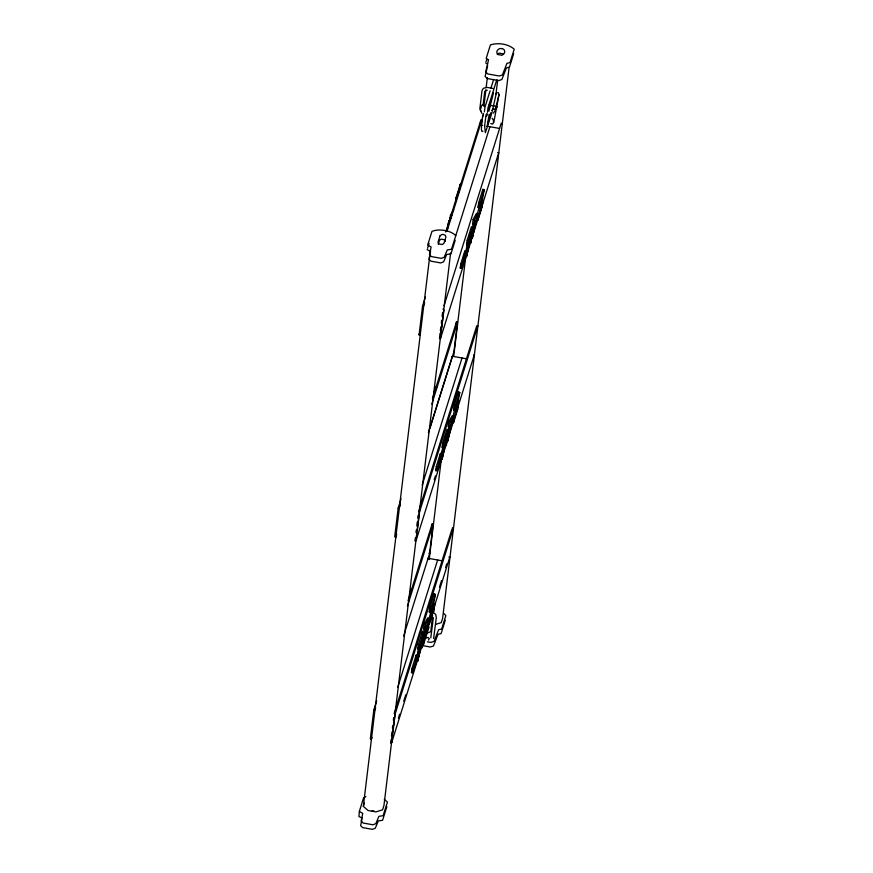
<?xml version="1.0" encoding="UTF-8"?>
<svg xmlns="http://www.w3.org/2000/svg" width="873" height="873" viewBox="0 0 873 873"><rect width="100%" height="100%" fill="white"/><g stroke="black" fill="none" stroke-linecap="round" stroke-linejoin="round"><path stroke-width="1.31" d="M489.928 105.175L489.928 104.083L489.076 108.972L489.502 107.619M489.066 105.098L496.792 106.495L496.246 109.321L492.547 108.656M426.013 634.365L426.024 633.252M426.864 630.579L426.864 629.477L426.45 630.808M484.384 111.799L484.941 107.248L490.091 90.825M487.44 112.344L488.007 107.794L496.715 80M425.784 632.008C425.315 626.552 430.04 619.317 425.795 632.008M448.787 429.734L449.224 426.133M424.092 640.16L423.962 639.483M483.413 114.57L483.446 113.501L482.529 117.386M432.408 616.938L430.793 631.583L426.286 633.634M448.471 224.165L448.886 220.596L450.304 220.553M365.874 796.689L363.605 797.802L359.349 811.399L358.967 816.571L362.197 817.979M376.667 700.91L373.808 710.011L370.348 738.722L371.276 739.638L371.974 737.423M401.045 498.909L398.186 508.01L394.727 536.709L395.655 537.637L396.702 534.309M420.099 335.057L419.084 334.872L422.543 306.161L425.402 297.06M392.457 735.022L383.967 805.419L382.581 809.817L375.968 811.901L368.002 810.471L363.332 806.346L430.487 249.907M451.483 218.185L450.152 217.944L450.457 215.369L453.687 209.847M455.564 201.914L456.099 197.505L460.267 184.203L461.686 184.148M390.689 742.377L391.006 739.769M391.475 735.863L391.944 731.945M392.414 728.027L392.73 725.419M393.363 720.203L393.679 717.595M415.068 540.376L415.373 537.768M416.006 532.552L416.323 529.944M416.792 526.026L417.272 522.109M417.741 518.202L418.058 515.583M439.577 337.229L440.057 333.311M440.363 330.703L440.843 326.786M441.312 322.879L441.629 320.271M442.098 316.353L442.567 312.436M392.785 732.305L393.276 728.246M393.603 725.539L394.094 721.48M394.421 718.774L416.803 533.294M417.13 530.588L441.312 330.212M441.64 327.506L442.131 323.447M442.458 320.74L450.621 253.05M390.602 743.119L391.704 742.563L395.174 713.863L453.447 527.892L452.432 527.707M414.97 541.118L416.083 540.562L419.553 511.862L477.826 325.891L476.811 325.705L418.527 511.676L419.553 511.862M439.425 338.528L440.439 338.713L443.91 310.013L442.971 309.097M411.183 590.999L411.445 588.795L409.546 594.84M435.562 388.998L435.823 386.794L437.242 386.739M460.006 186.407L460.267 184.203M411.925 668.598L411.434 672.701L412.842 672.777L416.945 659.661L417.436 655.634L416.115 655.219L411.925 668.598L413.322 668.751L417.436 655.634M435.813 470.689L436.304 466.597L440.494 453.218L441.814 453.633L441.323 457.648L437.22 470.765L435.813 470.689L436.958 467.044M460.257 268.109L460.748 264.006L464.938 250.627L466.258 251.042L465.767 255.069L461.664 268.186L460.257 268.109L461.402 264.454M412.842 672.777L413.322 668.751M437.22 470.765L437.7 466.749L441.814 453.633M461.664 268.186L462.144 264.159L466.258 251.042M415.744 658.297L416.115 655.219M440.003 457.321L440.374 454.244M464.447 254.73L464.818 251.653M427.89 558.993L427.977 558.262L442.469 560.87M431.622 527.958L432.091 524.051L433.106 524.226L429.56 553.668L403.588 636.079M452.269 356.992L452.356 356.249L466.848 358.858M456.001 325.956L456.47 322.039L457.485 322.224L431.808 404.155M480.357 124.108L480.827 120.201L481.94 119.645L446.943 231.323M483.14 104.684L484.701 91.752L485.344 90.65L487.287 90.29M416.377 661.09L417.796 661.047L421.015 643.827L419.182 649.556L417.785 649.37L418.331 644.874L422.587 631.31L423.885 631.845L421.473 642.364L422.445 643.772L421.975 647.515L420.633 647.286M441.061 456.568L440.756 459.089L442.175 459.034L445.59 443.277L446.354 445.514L445.012 445.285M442.175 459.034L445.394 441.814L443.56 447.543L442.164 447.369L442.709 442.873L446.965 429.298L448.264 429.843L445.852 440.352L446.823 441.76L446.354 445.514M465.505 253.978L465.2 256.498L466.619 256.455L470.034 240.686L470.798 242.923L469.456 242.694M466.619 256.455L469.838 239.224L468.004 244.964L466.608 244.778L467.153 240.282L471.409 226.718L472.708 227.253L470.296 237.772L471.267 239.18L470.798 242.923M457.332 323.567L453.938 351.666L429.909 428.327M481.285 124.992L481.776 120.987M429.189 559.593L441.28 459.405M453.687 356.511L465.615 257.677M482.78 115.52C482.9 115.029 479.583 134.355 482.922 131.223M483.915 106.048L485.879 89.799M486.206 87.093L487.352 77.621M419.182 649.556L419.717 645.147L423.885 631.845M443.56 447.543L444.095 443.146L448.264 429.843M468.004 244.964L468.539 240.555L472.708 227.253M422.314 633.558L422.587 631.31M423.46 642.965L426.1 627.392L425.14 629.051L423.743 628.855L424.333 624.009L427.683 617.953L428.992 618.368L423.46 642.965L422.03 643.041L424.725 627.152M447.838 440.963L450.479 425.391L449.519 427.05L448.122 426.842L448.711 421.997L452.061 415.952L453.371 416.366L447.838 440.963L446.409 441.04L448.973 426.286M472.282 238.373L474.923 222.801L473.963 224.459L472.566 224.252L473.155 219.407L476.505 213.361L477.815 213.776L472.282 238.373L470.853 238.449L473.417 223.695M422.554 643.215L422.183 647.744L423.329 641.83M424.693 629.346L424.453 631.757M473.668 223.553L473.275 227.155M473.963 224.459L474.541 219.712L477.815 213.776M449.519 427.05L450.097 422.303L453.371 416.366M425.14 629.051L425.718 624.304L428.992 618.368M430.367 613.359L427.737 624.697L429.167 624.642L433.335 611.34L433.859 606.931L432.539 606.637M429.167 624.642L432.659 605.851L430.673 612.159L429.276 611.962L429.822 607.466L434.067 593.902L435.365 594.448L432.222 612.126L433.859 606.931M452.389 420.437L452.116 422.696L453.545 422.63L457.714 409.328L458.238 404.919L456.917 404.625M453.545 422.63L457.037 403.85L455.051 410.146L453.654 409.961L454.2 405.465L458.445 391.89L459.744 392.446L456.601 410.114L458.238 404.919M476.833 217.857L476.56 220.105L477.989 220.04L482.158 206.748L482.682 202.34L481.361 202.034M477.989 220.04L481.481 201.259L479.495 207.567L478.098 207.37L478.644 202.874L482.889 189.31L484.188 189.856L481.045 207.534L482.682 202.34M455.368 406.251L452.661 418.189L454.069 418.222M479.812 203.66L477.105 215.609L478.513 215.642M430.673 612.159L431.207 607.75L435.365 594.448M455.051 410.146L455.575 405.738L459.744 392.446M479.495 207.567L480.019 203.158L484.188 189.856M433.805 596.15L434.067 593.902M458.183 394.138L458.445 391.89M482.627 191.558L482.889 189.31M495.951 94.404L497.675 80.141M433.859 611.755L434.798 603.974M430.782 637.857L433.357 617.669M433.619 638.512L436.293 617.658L435.736 614.516L433.215 612.377M509.123 67.21L442.622 618.237L441.247 622.624L435.736 624.37M496.246 109.321L496.792 106.495M447.085 229.599L448.886 220.596M447.129 230.592L448.198 225.452M361.935 819.245L360.614 825.596L362.524 827.571L372.378 829.35L375.259 828.237L378.358 820.882L382.603 820.26L386.859 806.663M465.8 251.457L467.633 242.967M466.335 251.206L467.481 245.913M441.356 454.047L443.189 445.557M441.891 453.796L443.037 448.504M416.978 656.049L418.549 648.781M417.512 655.798L418.658 650.505M417.796 661.047L421.212 645.278L421.975 647.515M493.518 92.811L488.847 111.308M492.274 111.362L496.301 93.291M487.232 113.708L486.556 116.284L486.501 114.047L485.814 116.513L484.602 126.192L485.355 132.751L492.034 112.486M490.812 112.726L489.666 117.648M423.798 641.906L423.383 644.863L429.112 626.912M489.175 114.287L487.45 124.479L489.142 119.383M487.658 65.759L485.093 76.54L487.363 78.548L498.625 80.578L501.844 79.552L506.405 67.887L509.45 67.177L513.651 53.755M470.853 238.449L471.78 234.651M473.002 229.599L473.613 227.067M446.409 441.04L447.336 437.242M448.558 432.19L449.169 429.658M422.03 643.041L424.791 631.659M427.541 248.314L429.079 243.371M486.043 61.667L486.807 59.233M438.246 244.222L439.435 240.435L441.083 239.147L444.684 239.791L445.383 241.505M445.776 232.043L480.827 120.201M490.877 88.293L493.649 79.454M458.532 192.442L459.733 188.612M424.704 302.287L423.656 305.615L422.543 306.161M419.084 334.872L420.306 330.965M489.928 126.705L451.505 249.274L447.271 249.907L444.171 257.262L441.291 258.375L431.426 256.597L429.516 254.621L431.109 246.994L427.705 244.986L431.96 231.389C438.781 228.519 450.719 230.232 455.771 235.677M455.215 240.25L450.959 253.836L446.714 254.469L443.615 261.824L440.734 262.937L430.88 261.158L428.97 259.183L430.553 251.566L427.148 249.547M444.019 305.768L501.255 123.126L502.182 124.042M478.098 207.37L479.692 202.285M466.608 244.778L467.35 242.432M469.03 237.063L470.132 233.549M462.919 259.597L464.065 255.942M440.439 338.713L498.723 152.753L497.697 152.568M433.925 392.839L435.823 386.794M432.419 398.765L456.47 322.039M400.434 504.288L399.212 508.195L398.186 508.01M395.742 536.895L396.44 534.68M428.37 432.779L452.356 356.249M422.183 485.093L462.013 357.995M453.654 409.961L455.248 404.876M442.164 447.369L442.906 445.023M444.586 439.654L445.688 436.14M438.475 462.177L439.621 458.532M434.187 479.79L435.409 475.905M438.661 465.527L440.69 459.045M457.768 404.57L458.98 400.674M416.083 540.562L474.366 354.591L473.941 354.951M408.04 600.777L432.091 524.051M375.641 707.599L374.833 710.196L373.808 710.011M407.429 606.157L433.106 524.226M397.804 687.106L437.635 559.997M363.332 806.346L364.368 803.051M452.018 529.016L394.149 713.678L395.174 713.863M429.276 611.962L430.073 609.419M417.785 649.37L418.527 647.024M411.816 671.479L413.333 666.623M398.437 718.119L399.648 714.223M403.719 701.259L405.749 694.766M439.479 587.114L441.52 580.632M445.579 567.668L446.801 563.772M391.704 742.563L449.988 556.603L448.875 557.149M431.884 618.073L432.67 615.541M445.295 620.179L441.094 633.591L438.05 634.3L433.488 645.976L430.269 646.991L422.39 645.562M496.672 92.669L498.461 92.767L499.007 94.59L495.122 110.609L493.441 113.13M423.743 628.855L424.714 627.098M428.468 640.084L429.287 638.621L428.032 637.366L426.45 638.054M450.152 217.944L451.09 216.329M491.805 110.544L492.721 109.158M372.029 811.039L373.96 810.952M471.169 235.819L472.588 235.797M446.725 438.41L448.144 438.388M422.346 640.422L423.765 640.389M428.283 620.201L429.691 620.234M460.748 264.006L462.144 264.159M436.304 466.597L437.7 466.749M450.457 215.369L451.799 215.566M456.099 197.505L457.441 197.713M480.816 206.53L482.158 206.748M456.372 409.121L457.714 409.328M431.993 611.133L433.335 611.34M487.636 64.035L485.661 62.889M480.27 124.97L482.682 125.406M486.305 126.061L499.585 128.451M427.443 641.808L430.826 642.419L434.034 641.404L438.606 629.728L441.651 629.018L445.852 615.607L444.226 613.817M493.3 88.522L487.418 87.409L483.369 88.282L482.016 90.596L479.855 108.754L480.859 111.013M467.153 240.282L468.539 240.555M442.709 442.873L444.095 443.146M418.331 644.874L419.717 645.147M478.644 202.874L480.019 203.158M454.2 405.465L455.575 405.738M429.822 607.466L431.207 607.75M473.155 219.407L474.541 219.712M448.711 421.997L450.097 422.303M424.333 624.009L425.718 624.304M490.768 123.562L492.47 124.108L493.769 122.482L499.007 94.59M503.208 53.886L499.105 53.144A9.319 5.216 6.9 0 0 497.294 54.377M384.284 799.33L387.416 802.091L383.149 815.688L378.915 816.32L375.816 823.675L372.935 824.789L363.07 823.01L361.16 821.035L362.753 813.407L359.349 811.399M428.949 553.242L429.56 553.668M492.088 118.226L493.332 119.983L493.529 122.624M481.841 113.315L480.379 110.14L481.503 105.939L482.191 104.902L483.948 105.251L484.351 106.506M451.876 422.859C449.682 436.62 449.028 426.919 451.876 422.859M476.32 220.269C474.126 234.029 473.472 224.328 476.32 220.269M488.498 59.986L485.65 71.979L487.909 73.976L499.181 76.006L502.39 74.991L506.962 63.314L510.007 62.605L514.208 49.194C508.261 43.868 497.948 42.395 490.419 44.905L486.206 58.327L488.498 59.986M439.992 235.874L438.006 242.181L438.715 243.894L442.316 244.538L443.964 243.251L445.939 236.943L445.23 235.23L443.56 234.488L441.64 234.575L439.992 235.874M501.833 48.55L499.651 48.582A9.319 5.216 6.9 0 0 497.796 54.53L501.899 55.272A9.319 5.216 6.9 0 0 503.765 49.325L501.833 48.55"/></g></svg>
